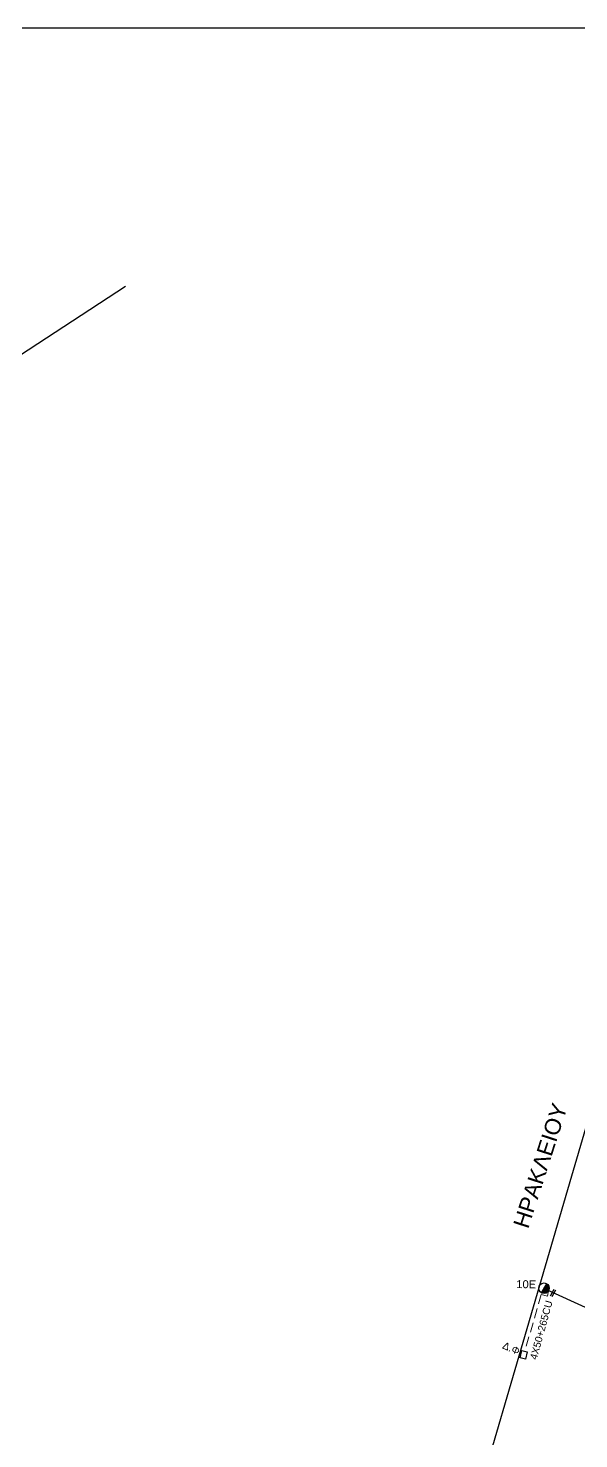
# Model space of a CAD drawing. Header units: millimetres. Extents: x 2875 to 4053, y 1200 to 1741.
# Drawn here: x 3531.9 to 3603.2, y 1558.4 to 1741.1 of the extents above; entities that cross this region are included whole.
import ezdxf

# ---------------------------------------------------------------- set-up
doc = ezdxf.new("R2010")
doc.units = ezdxf.units.MM
doc.linetypes.add('DASHED', pattern=[19.05, 12.7, -6.35])
doc.layers.add('Άγνωστα', color=7, linetype='Continuous', lineweight=5)
for name, color, linetype in [('Γυμνά εναέρια ΧΤ (3Φ)   4x16AL', 7, 'Continuous'), ('Επιγραφές - Σχήματα', 7, 'Continuous'), ('Επιτοίχιο Κουτί', 7, 'Continuous'), ('Μηχανική τομή', 7, 'Continuous'), ('ΠΙΝΑΚΙΔΑ', 7, 'Continuous'), ('Στύλος ΦΜ', 7, 'Continuous'), ('Στύλος ΦΜ @ 1', 7, 'Continuous'), ('Υπόβαθρο ΔΕΗ', 7, 'Continuous')]:
    doc.layers.add(name, color=color, linetype=linetype)
doc.styles.get("Standard").update_dxf_attribs({"font": 'ARIAL.TTF'})

# ---------------------------------------------------------------- blocks, each defined once
blk = doc.blocks.new('ΥΠΑΡΧΩΝ ΤΣΙΜΕΝΤΕΝΙΟΣ ΣΤΥΛΟΣ')
at = {"layer": 'Στύλος ΦΜ'}
blk.add_hatch(color=256, dxfattribs=at).paths.add_polyline_path([(-1.29, -2.28, 0.574793), (2.62, 0, 0.268822), (1.3, 2.27)])
blk.add_line((-1.29, -2.28), (1.3, 2.27), dxfattribs=at)
blk.add_circle((0, 0), 2.62, dxfattribs=at)
at = {"layer": 'Στύλος ΦΜ', "flags": 4}
for tag, p in [('ΤΥΠΟΣ', (-4.91, 3.03)), ('ΑΡΙΘΜΟΣ', (-4.68, 8.05))]:
    blk.add_attdef(tag, p, '', height=4, dxfattribs=at)
blk = doc.blocks.new('ΜΗΧΑΝΙΚΗ ΤΟΜΗ')
at = {"layer": 'Μηχανική τομή', "ltscale": 40}
for p, q in [((-1.89, 0.78), (1.89, 0.78)), ((1.89, 0), (-1.89, 0))]:
    blk.add_line(p, q, dxfattribs=at)
blk = doc.blocks.new('ΕΠΙΤΟΙΧΙΟ ΚΟΥΤΙ')
at = {"layer": 'Επιτοίχιο Κουτί', "ltscale": 40}
blk.add_lwpolyline([(-2.06, 1.35), (1.86, 1.35), (1.86, -1.39), (-2.06, -1.39)], close=True, dxfattribs=at)

msp = doc.modelspace()

# ---------------------------------------------------------------- linework, layer by layer
at = {"layer": 'Άγνωστα', "color": 1, "linetype": 'DASHED', "ltscale": 0.1}
msp.add_lwpolyline([(3599.242, 1577.621), (3599.112, 1576.902), (3598.298, 1577.131), (3596.189, 1569.771)], dxfattribs=at)
at = {"layer": 'Γυμνά εναέρια ΧΤ (3Φ)   4x16AL', "color": 1, "ltscale": 0.1}
msp.add_lwpolyline([(3617.609, 1569.284), (3599.19, 1577.645)], dxfattribs=at)
at = {"layer": 'ΠΙΝΑΚΙΔΑ'}
msp.add_lwpolyline([(2883.045, 1200.853), (3942.226, 1200.46), (3942.226, 1741.119), (2883.045, 1741.119)], close=True, dxfattribs=at)
at = {"layer": 'Υπόβαθρο ΔΕΗ', "ltscale": 0.1}
msp.add_lwpolyline([(3544.468, 1707.688), (3528.479, 1697.216), (3512.135, 1686.477), (3508.288, 1689.436), (3471.173, 1657.116), (3426.417, 1618.089), (3400.959, 1595.92), (3382.026, 1579.924), (3562.541, 1488.659), (3581.02, 1531.217), (3584.201, 1530.682), (3602.253, 1592.476), (3611.325, 1623.345), (3621.855, 1658.158), (3623.577, 1682.334), (3625.312, 1706.779)], dxfattribs=at)

# ---------------------------------------------------------------- block references
at = {"layer": 'Επιτοίχιο Κουτί', "xscale": 0.2590415103700653, "yscale": 0.2590415103700653, "zscale": 0.2590415103700653, "rotation": 75.87762843792653}
msp.add_blockref('ΕΠΙΤΟΙΧΙΟ ΚΟΥΤΙ', (3596.036, 1569.334), dxfattribs=at)
at = {"layer": 'Μηχανική τομή', "xscale": 0.2590415103700999, "yscale": 0.2590415103700999, "zscale": 0.2590415103700999, "rotation": 60.99314424882882}
msp.add_blockref('ΜΗΧΑΝΙΚΗ ΤΟΜΗ', (3599.907, 1577.269), dxfattribs=at)
at = {"layer": 'Στύλος ΦΜ @ 1', "ltscale": 40}
ref = msp.add_blockref('ΥΠΑΡΧΩΝ ΤΣΙΜΕΝΤΕΝΙΟΣ ΣΤΥΛΟΣ', (3598.669, 1577.938), dxfattribs=dict(at, xscale=0.2590415103700448, yscale=0.2590415103700448, zscale=0.2590415103700448, rotation=359.0199368875902))
ref.add_attrib('ΑΡΙΘΜΟΣ', '10E', (3595.071, 1577.956), dxfattribs={"layer": 'Στύλος ΦΜ', "height": 1.0362, "rotation": 359.01994, "flags": 4})

# ---------------------------------------------------------------- texts
at = {"layer": 'Άγνωστα', "insert": (3596.827, 1568.86), "char_height": 0.9325, "width": 7.90431, "attachment_point": 1, "rotation": 74.789}
msp.add_mtext('4X50+265CU', dxfattribs=at)
at = {"layer": 'Γυμνά εναέρια ΧΤ (3Φ)   4x16AL', "color": 7, "insert": (3593.575, 1571.032), "char_height": 0.9325, "width": 87.23055, "attachment_point": 1, "rotation": 336.49022}
msp.add_mtext('Δ.Φ.', dxfattribs=at)
at = {"layer": 'Επιγραφές - Σχήματα', "insert": (3594.634, 1586.171), "char_height": 2.0723, "width": 15.54428, "attachment_point": 1, "rotation": 72.10433}
msp.add_mtext('ΗΡΑΚΛΕΙΟΥ', dxfattribs=at)

doc.saveas('drawing.dxf')
